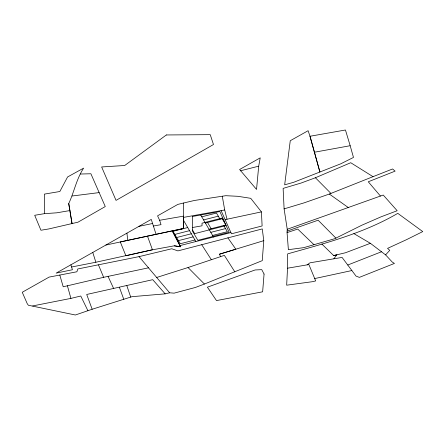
<?xml version="1.0" encoding="UTF-8"?>
<svg xmlns="http://www.w3.org/2000/svg" width="445" height="445" viewBox="0 0 445 445"><rect width="100%" height="100%" fill="white"/><g stroke="black" fill="none" stroke-linecap="round" stroke-linejoin="round"><path stroke-width="0.67" d="M221.104 210.624L231.461 233.797L262.116 225.96L261.421 211.887L250.746 198.32L237.808 196.301L225.787 195.7L194.576 200.439L183.512 203.02L183.49 228.502L105.854 245.05M183.512 203.02L177.833 204.4L157.563 215.847L159.638 220.281L183.496 216.153L183.485 228.485L172.215 230.905L180.542 246.819L174.312 245.874M287.526 268.202L308.902 264.564L315.677 280.906L312.763 281.652L286.669 285.189L287.526 268.202L287.67 253.867C325.328 243.254 363.721 233.269 397.78 213.344L422.75 231.584L406.43 239.705L387.545 248.382L389.753 250.335L385.604 254.885L370.379 243.309L353.87 233.597M287.231 229.264L383.24 195.055L397.179 210.735L381.17 216.776L361.785 225.237L334.646 238.731L303.751 247.654L288.382 249.684L287.064 232.596L287.231 229.264L284.105 208.883L283.12 188.391L301.093 183.04L315.41 177.755L350.732 162.72L373.021 176.665L392.585 168.972L395.11 171.136L368.276 181.783L380.442 196.05M263.779 240.656L262.25 260.642L204.422 284.032L195.433 287.448L174.112 293.149L169.645 292.799L165.167 293.85L132.026 296.67L92.165 309.253L75.361 314.999L28.374 305.248L27.251 303.701L22.25 292.27L49.117 277.096L76.902 271.773L77.786 268.964L139.029 256.632L171.748 248.761L177.928 250.897L262.261 228.93L263.779 240.656L219.43 254.206L220.592 256.559M258.701 166.169L256.537 189.431L239.61 169.501L260.225 157.847L258.701 166.169L240.367 170.819M68.741 203.56L72.034 223.557L68.741 203.56C74.209 191.917 76.418 179.012 83.632 168.127L67.584 176.96L59.847 191.511L44.367 194.115L44.378 213.667L34.699 215.291L40.934 230.243L48.833 228.936L78.025 222.172L105.27 206.552L90.897 173.761L80.489 174.028M333.839 258.806L336.904 254.796L333.678 255.575L321.841 244.016M307.145 264.864L310.009 262.811L342.083 257.421L356.006 276.072L359.343 277.38L394.442 263.429L392.306 262.099L385.604 254.885M284.105 208.883L304.152 202.842L329.328 194.042L373.021 176.665M347.801 265.009L381.465 251.77M370.379 243.309L345.559 252.727L333.678 255.575M287.136 231.089L318.136 220.208L335.886 238.097M156.673 277.474L188.035 267.528L224.363 255.369L234.832 271.851M287.064 232.596L297.738 229.064L314.025 244.739M219.43 254.206L235.85 249.206L227.885 237.841M201.763 216.815L216.476 213.055L220.097 219.268M203.571 219.925L218.289 216.164M187.723 227.551L173.01 231.311L180.247 243.749L194.96 239.983M205.384 223.034L222.239 218.723L225.854 224.942L209 229.253M174.818 234.42L189.531 230.66M176.626 237.53L191.344 233.764M226.143 225.582L194.649 233.636L192.479 229.904M178.439 240.639L193.152 236.874M210.808 232.357L225.526 228.596M212.621 235.466L227.334 231.706L223.718 225.487M179.913 245.623L230.916 232.579M148.502 267.823L103.629 277.313L63.201 286.78L59.808 275.071M32.691 305.921L70.911 298.395L80.779 296.014L87.91 310.71M92.165 309.253L86.703 294.468L152.735 279.683L165.167 293.85M71.589 267.006L95.875 262.238L152.312 249.829L174.434 245.796L180.664 246.741L172.337 230.827L120.284 241.924L125.891 255.78L152.435 249.751L147.479 236.128M314.648 278.581L351.856 270.549M225.126 219.624L261.421 211.887M138.923 226.371L152.585 223.49M314.476 152.223L350.176 145.715L353.48 157.43L340.803 163.793L293.667 182.3L284.666 184.831L290.262 140.72L308.112 130.702L310.004 136.253L319.877 171.926L310.004 136.253L345.454 130.001L350.176 145.715M183.501 217.399L224.703 209.979L227.006 219.224M192.479 227.523L202.03 225.799L202.036 223.173L222.255 218.006L224.425 221.732M153.397 226.016L161.018 224.664L159.638 220.281M69.865 210.568L56.782 212.81L44.378 213.667M72.151 196L99.152 192.596M329.328 194.042L348.257 207.52M315.41 177.755L330.947 193.43M188.035 267.528L204.422 284.032M139.029 256.632L169.645 292.799M211.23 259.524L201.724 244.7M207.526 222.483L211.141 228.702M200.339 214.368L213.528 237.024M183.496 220.281L195.867 241.54M108.085 276.428L113.636 288.499M98.451 264.853L103.629 277.313M119.388 287.275L123.771 299.274M126.842 285.69L130.708 297.082M156.073 234.343L151.267 219.402L56.159 273.119L72.424 269.737L70.911 264.786M92.766 252.443L95.875 262.238M67.401 285.734L70.911 298.395M222.283 196.245L224.703 209.979M126.931 233.147L127.754 240.383M192.496 216.476L192.474 231.094L197.847 240.322L229.153 232.318L219.869 211.542L192.496 216.476M264.063 274.048L262.639 291.809L216.493 300.586L207.403 287.192L255.107 269.965L261.749 269.653L264.063 274.048M166.358 134.957L124.7 165.501L101.638 166.964L116.039 200.378L213.478 144.514L210.24 134.657L166.358 134.957"/></g></svg>
